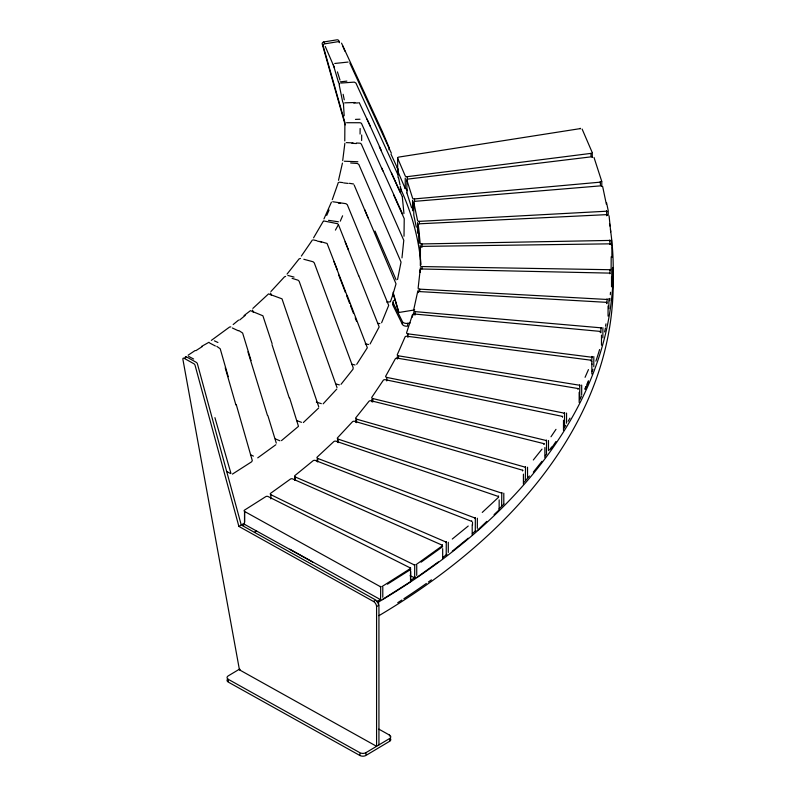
<?xml version="1.0" encoding="UTF-8"?>
<svg xmlns="http://www.w3.org/2000/svg" width="796" height="796" viewBox="0 0 796 796"><rect width="100%" height="100%" fill="white"/><g stroke="black" fill="none" stroke-linecap="round" stroke-linejoin="round"><path stroke-width="1.19" d="M564.414 413.701L564.583 412.825M610.144 243.835L610.144 244.352L610.144 243.835L422.089 246.372A1.701 0.985 0 0 0 420.427 247.347L420.338 265.575A1.701 0.985 0 0 0 421.989 266.56L610.015 269.715L610.015 270.232L610.064 269.346M344.877 124.335L344.767 140.962M607.099 298.749L607.03 303.744M591.886 364.548L591.896 361.653M611.129 268.73L611.189 256.78M360.081 134.066L360.12 128.524M361.643 140.524L361.683 134.982M472.496 525.081L472.516 522.146M607.288 214.602L607.288 215.119L607.288 214.602L419.86 223.775A1.701 0.985 0 0 0 418.298 224.82L420.149 243.009A1.701 0.985 0 0 0 421.9 243.934L609.905 240.432L609.955 240.949L609.885 240.064M600.98 328.539L601.03 327.654M601.388 185.786L415.223 201.308A1.701 0.985 0 0 0 413.781 202.403L417.552 220.492A1.701 0.985 0 0 0 419.402 221.358L606.681 211.209L606.731 211.726L606.652 210.84M546.285 441.054L546.514 440.188L546.474 453.441M591.816 357.344L591.935 356.459L591.766 361.613M579.607 385.762L579.767 384.886L579.737 398.139M600.094 331.385L600.094 331.912L600.094 331.385L414.408 314.022A1.701 0.985 0 0 0 412.457 314.818L406.597 332.718A1.701 0.985 0 0 0 407.91 333.862L591.816 357.235L591.866 356.628M600.413 182.672L600.323 181.856M607.03 299.465L419.691 289.147A1.701 0.985 0 0 1 418.139 288.112L420.169 269.914A1.701 0.985 0 0 1 421.93 268.998L609.895 273.118L609.895 273.645L609.895 273.118M475.003 518.544L475.341 517.708L475.282 530.952M592.274 152.703L592.274 157.2L592.294 156.703L408.219 179.05A1.701 0.985 0 0 0 406.895 180.185L406.895 192.861M445.909 542.534L446.287 541.708L446.218 554.951M380.379 587.199L380.786 586.393L380.448 586.871M600.98 328.44L601.06 327.654M564.374 413.592L564.613 412.825M546.285 440.705L546.424 440.347M342.698 160.603L344.857 143.3M525.29 467.361L525.43 467.003M475.023 518.196L475.212 517.858M606.542 302.341L606.542 302.858L606.542 302.341L419.363 291.575A1.701 0.985 0 0 0 417.502 292.43L413.552 310.52A1.701 0.985 0 0 0 414.985 311.614L601 327.823M445.939 542.185L446.148 541.857M564.573 426.089L564.513 412.995M333.265 64.615L338.36 81.938M338.519 180.294L342.439 163.1M397.552 279.505L401.045 262.103L358.837 164.474L357.354 163.469L350.648 162.981M604.612 331.932L605.467 327.982M401.98 257.874L403.781 240.332L361.344 144.086L360.24 143.21L356.469 143.021M392.557 295.664L390.428 301.784L386.747 302.102M392.458 295.973L396.02 283.854L364.628 209.517M332.29 199.647L338.36 182.403M404.01 236.253L404.229 218.671L393.483 194.612M580.234 128.614L398.866 157.071A1.701 0.985 0 0 0 397.662 158.255L397.662 170.931L405.283 188.811M590.572 360.15L590.572 360.668L590.572 360.15L407.074 336.25A1.701 0.985 0 0 0 405.055 336.977L397.303 354.638A1.701 0.985 0 0 0 398.488 355.832L579.568 385.234M313.584 237.825L323.405 221.029M323.962 218.9L331.415 202.154M326.728 215.398L329.066 210.025M340.27 221.169L342.608 215.796M381.622 322.728L388.697 305.385L347.285 204.681L345.922 203.676L332.758 201.746M585.07 377.324L588.453 369.603M585.07 389.483L588.453 381.752M578.015 388.528L578.015 389.045L578.015 388.528L397.403 358.18A1.701 0.985 0 0 0 395.304 358.827L385.692 376.19A1.701 0.985 0 0 0 386.756 377.413L564.374 413.174M335.415 230.104L338.32 224.82M318.659 408.01L303.346 422.547M501.659 492.873L501.5 493.47L501.798 492.724M562.473 416.398L562.473 416.925L562.473 416.398L385.423 379.732A1.701 0.985 0 0 0 383.264 380.299L371.822 397.284A1.701 0.985 0 0 0 372.757 398.547L372.757 402.07M356.707 364.329L367.324 347.762L347.295 295.734M301.366 256.053L312.38 240.014M550.981 436.775L555.986 429.342M550.981 448.934L555.986 441.501M525.549 466.854L525.28 479.869M414.587 564.782L414.338 565.349L414.736 564.643M343.424 103.49L344.19 115.748M544.006 443.67L544.006 444.198L544.006 443.67L371.175 400.806A1.701 0.985 0 0 0 368.956 401.303L355.742 417.85A1.701 0.985 0 0 0 356.538 419.144L356.538 422.666M188.105 355.205L195.06 350.568M341.026 384.319L352.996 369.215L353.195 367.752L314.261 262.869L313.077 261.755L303.833 259.277M287.048 274.103L299.107 258.879L300.51 258.411M533.32 459.988L541.986 449.133M533.32 472.147L541.986 461.282M370.12 343.942L379.175 326.907L358.737 275.595M336.778 389.065L323.156 403.831M388.916 149.738L389.334 148.126L382.458 131.828L341.544 43.153M211.328 340.399L229.556 327.056L230.79 326.858M522.673 470.247L522.673 470.764L522.673 470.247L354.717 421.343A1.701 0.985 0 0 0 352.449 421.761L337.504 437.81A1.701 0.985 0 0 0 338.161 439.133L338.161 442.656M339.603 83.65L339.205 84.963L342.588 101.48M270.929 291.495L284.461 276.839L285.615 276.401M501.649 505.997L501.769 492.714M498.565 496.007L498.565 496.535L336.111 441.263A1.701 0.985 0 0 0 333.813 441.591L317.186 457.083A1.701 0.985 0 0 0 317.694 458.426L317.694 461.949M252.879 308.4L268.521 293.893L282.003 298.828L318.738 406.756M482.257 512.425L498.614 497.182M477.341 530.385L486.804 521.39M494.067 514.614L498.614 510.385M471.769 520.873L471.769 521.39L315.425 460.486A1.701 0.985 0 0 0 313.097 460.735L294.858 475.61A1.701 0.985 0 0 0 295.226 476.963L295.226 480.486M275.834 444.745L257.735 457.869M233.178 324.539L238.571 320.091M244.064 315.564L250.441 310.659L262.899 315.783L272.103 343.673M239.696 319.972L245.198 315.445M281.476 440.626L298.48 426.348L289.684 398.1M452.277 539.041L468.227 526.027M452.277 551.2L468.227 538.186M442.387 544.743L442.387 545.26L292.749 478.933A1.701 0.985 0 0 0 290.391 479.102L270.61 493.311A1.701 0.985 0 0 0 270.829 494.674L270.829 498.893M416.228 564.543L442.178 545.907M421.054 562.195L442.675 546.663M416.726 577.458L438.347 561.926M414.656 577.886L414.716 564.633M244.601 522.047L244.601 511.48A1.701 0.985 0 0 1 244.521 510.117L265.774 496.634A1.701 0.985 0 0 1 268.143 496.555L410.517 568.045M201.468 346.469L209 342.26M195.876 350.668L202.284 346.559M232.432 474.108L251.645 461.789L252.292 460.576L236.233 404.487M244.531 523.032A635.596 366.956 0 0 1 241.248 524.992L238.88 526.405L195.08 365.334A1.701 0.995 59.1 0 0 193.925 363.772L184.085 358.28A1.701 0.995 59.1 0 0 182.891 359.324L239.447 669.834L376.578 746.31L376.578 606.671A4.259 2.497 59.1 0 0 373.513 601.487L238.88 526.405M382.309 586.363L410.189 568.682M387.433 584.194L410.666 569.458M382.309 599.567L410.189 581.886M289.853 549.22L380.578 599.677L380.707 586.453M185.259 357.573L186.055 357.105M239.715 669.018L228.243 675.874A4.259 2.458 0 0 0 228.343 679.356L228.343 681.207M239.447 669.834L240.034 669.476M373.513 601.487L375.085 600.552M377.364 606.204L378.936 605.089L378.936 744.897M228.343 679.356L359.921 752.727A4.259 2.458 0 0 0 365.931 752.668L389.582 738.539A4.259 2.458 0 0 0 389.473 735.066L378.866 729.146M390.398 738.598A4.259 2.458 0 0 1 389.582 741.315L365.931 755.454A4.259 2.458 0 0 1 359.921 755.513L228.343 682.132A4.259 2.458 0 0 1 227.367 679.426M610.433 229.556A827.034 477.481 0 0 1 378.578 601.995L378.578 605.268A4.259 2.497 59.1 0 0 377.354 602.005L375.881 600.075L242.472 525.668A637.298 367.941 0 0 0 244.601 524.405M394.567 300.142A4.259 2.458 0 0 0 393.075 302.769L402.448 321.654A4.259 2.458 0 0 0 407.711 323.345L410.149 322.937M345.185 124.873L322.201 43.919A1.701 1.333 -26 0 1 323.793 41.959L336.977 39.82A1.701 1.333 -26 0 1 338.509 40.477L338.817 41.113M393.174 293.933L398.826 312.49L414.726 309.913M397.662 158.255L405.244 175.946A1.701 0.985 0 0 0 407.263 176.672L590.98 153.379L590.98 155.926M348.121 62.058L334.758 63.471M340.22 81.839L346.897 81.132M406.895 180.185L412.577 198.114A1.701 0.985 0 0 0 414.517 198.91L600.373 182.155L600.373 184.702M340.797 83.063L354.29 82.127L355.911 83.043L397.891 174.652M354.907 102.515L344.748 102.833M353.752 103.062L358.27 102.913M355.464 119.38L359.981 119.231M346.578 122.713L360.16 122.743L361.434 123.29L382.886 170.951M353.076 142.892L346.29 142.613M351.971 143.36L356.489 143.529M344.3 161.23L357.862 161.747M349.414 183.329L353.494 183.966M343.683 182.931L348.131 183.418M339.365 182.204L342.738 182.592M338.39 203.089L340.579 203.408M328.529 220.333L338.4 221.786M377.682 323.275L379.911 323.614M324.081 221.009L337.793 223.756M365.294 343.882L368.588 344.509M319.773 241.377L327.076 243.447L337.325 269.864M317.335 241.089L321.554 242.044M313.375 239.924L316.609 240.661M351.822 364.22L355.056 364.956M372.757 398.547L546.245 440.516M287.873 275.446L294.032 277.098M336.201 384.04L339.375 384.886M356.538 419.144L525.241 467.172M292.082 278.341L298.062 280.202L299.157 281.257L337.016 387.612M316.34 402.099L321.315 403.652M338.161 439.133L501.45 493.032M296.679 420.587L301.485 422.318M317.694 458.426L474.963 518.007M275.316 438.894L279.923 440.785M295.226 476.963L445.879 541.996M239.019 330.648L242.631 333.046L251.048 360.568M232.333 327.982L238.382 330.808M214.403 340.857L217.925 342.499M250.451 454.725L253.417 456.108M270.829 494.674L414.298 564.911M410.069 575.747L414.338 577.607M216.811 346.35L220.213 348.777L228.233 376.677M209.557 342.947L215.368 345.991M188.622 356.359L193.627 359.016M226.462 471.381L230.631 473.59M244.601 511.48L380.349 586.662M244.73 524.455L312.609 562.046M377.354 602.005L377.354 601.308L378.578 601.995M359.235 102.624L370.399 126.514M594.005 157.429L601.736 181.339M582.115 129.061L592.224 152.514M407.711 326.121A4.259 2.458 0 0 1 402.448 324.44L393.075 305.545A4.259 2.458 0 0 1 393.443 303.684M397.154 167.608L398.07 169.498L398.07 177.607M323.793 41.959L324.101 42.586M324.261 42.904L324.569 43.531M338.509 40.477L339.544 42.715M390.995 154.155L398.07 169.498M334.499 67.859L325.246 46.427M349.812 63.033L391.343 153.16M338.409 82.088L339.404 84.227M342.718 101.908L343.713 104.067M379.284 146.663L400.298 192.542M391.542 173.07L402.189 196.463M366.986 119.002L381.085 150.036M381.592 167.777L402.736 214.333M375.015 231.049L396.119 279.854M342.678 45.85L344.947 51.233M354.15 184.99L368.11 218.024M338.35 224.452L348.558 250.083M345.106 241.825L358.678 275.844M333.912 261.486L347.205 295.983M338.748 275.137L345.444 292.51M346.559 295.386L349.593 303.266M350.459 305.515L353.494 313.385M355.195 317.813L356.528 321.256M590.98 153.379L591 153.548M270.6 293.057L271.416 295.376M252.531 310.052L253.327 312.39M272.013 344.648L289.217 397.891M406.935 193.05L411.631 207.806M337.434 71.879L339.991 80.068M267.874 415.602L276.282 443.113M247.944 351.832L267.446 415.373M225.218 367.832L235.885 404.905M214.92 417.661L230.92 473.282M345.086 123.191L323.126 45.81A1.701 1.333 -26 0 1 324.718 43.85L337.892 41.71A1.701 1.333 -26 0 1 339.434 42.377M393.085 292.251L398.826 312.49M241.248 524.992L197.438 363.921A1.701 0.995 59.1 0 0 196.294 362.359L186.443 356.867A1.701 0.995 59.1 0 0 185.249 357.901M600.274 181.786L600.413 182.573M609.079 215.845L610.741 231.954M606.562 202.721L608.214 210.632L608.214 215.139M602.632 186.413L606.343 204.224M416.298 227.139L413.781 215.079L413.781 202.403M400.279 186.105L401.413 191.607M398.617 178.085L399.97 184.692M343.136 94.306L344.26 99.818M418.915 243.556L418.298 224.82M402.308 196.911L403.95 213.517M611.885 247.367L611.885 257.496M611.766 269.257L611.766 279.386M611.547 239.914L611.547 245.994M611.527 276.71L611.527 286.839M609.905 240.432L609.905 242.979M610.015 269.715L610.015 272.262M608.88 298.55L608.88 308.679M608.064 305.992L608.064 316.121M606.681 211.209L606.681 215.776M602.88 327.683L602.88 337.812M601.786 181.528L601.786 186.025M601.487 335.086L601.487 345.215M601.328 185.518L601.328 186.035M600.93 328.012L600.93 332.808M593.806 356.558L593.806 366.687M592.294 156.703L592.294 157.22M591.846 363.901L591.846 374.03M581.677 385.055L581.677 395.184M580.224 128.256L580.224 128.773M579.16 392.319L579.16 402.448M566.553 413.064L566.553 423.193M563.488 420.228L563.488 430.357M548.484 440.486L548.484 450.626M544.882 447.531L544.882 457.67M527.539 467.222L527.539 477.361M523.41 474.137L523.41 484.267M503.798 493.172L503.798 503.301M499.152 499.918L499.152 510.057M477.341 518.226L477.341 528.355M472.207 524.803L472.207 534.932M448.287 542.295L448.287 552.434M442.675 548.683L442.675 558.822M421.989 266.56L421.989 268.909M421.9 243.934L421.9 247.456M420.427 247.347L420.427 260.033M420.338 267.695L420.338 272.391M420.169 269.914L420.169 272.222M420.149 245.128L420.149 255.695M419.691 289.147L419.691 291.495M419.402 221.358L419.402 223.706M418.139 290.222L418.139 292.57M417.552 222.611L417.552 233.178M416.726 565.299L416.726 575.428M414.985 311.614L414.985 315.136M414.517 198.91L414.517 201.259M413.552 312.629L413.552 314.977M412.577 200.224L412.577 210.791M412.457 314.818L412.457 317.116M410.666 571.478L410.666 581.607M410.517 567.528L410.517 580.204M407.91 333.862L407.91 337.385M407.711 323.345L407.711 325.196M407.263 176.672L407.263 179.02M405.244 178.065L405.244 188.632M402.448 322.589L402.448 324.44M398.488 355.832L398.488 358.18M397.303 356.757L397.303 359.105M393.075 302.769L393.075 304.619M389.582 739.464L389.582 741.315M389.473 735.066L389.473 735.992M386.756 377.413L386.756 380.936M382.786 587.14L382.786 597.269M371.822 399.403L371.822 401.751M365.931 752.668L365.931 754.528M359.921 753.663L359.921 755.513M355.742 419.97L355.742 422.318M337.504 439.919L337.504 442.268M317.186 459.202L317.186 461.551M294.858 477.719L294.858 480.068M244.521 512.226L244.521 522.793M406.398 188.553A635.596 366.956 0 0 1 407.263 190.811M418.905 233.905A635.596 366.956 0 0 1 419.283 236.273M400.189 187.856A635.596 366.956 0 0 1 421.004 264.521M256.571 530.942A637.298 367.941 0 0 1 254.431 532.285M610.522 292.271A825.333 476.505 0 0 1 610.303 294.709M609.935 298.361A825.333 476.505 0 0 1 609.666 300.788M605.995 323.853A825.333 476.505 0 0 1 605.517 326.201M599.597 349.534A825.333 476.505 0 0 1 595.886 361.135M592.98 369.235A825.333 476.505 0 0 1 592.115 371.543M588.423 380.757A825.333 476.505 0 0 1 586.96 384.199M585.956 386.488A825.333 476.505 0 0 1 584.97 388.697M581.378 396.398A825.333 476.505 0 0 1 579.777 399.691M569.926 418.169A825.333 476.505 0 0 1 568.125 421.293M565.658 425.442A825.333 476.505 0 0 1 563.757 428.546M551.618 447.024A825.333 476.505 0 0 1 549.548 449.959M546.743 453.859A825.333 476.505 0 0 1 545.31 455.81M529.41 476.008A825.333 476.505 0 0 1 523.977 482.376M504.087 503.878A825.333 476.505 0 0 1 499.042 508.952M475.899 530.504A825.333 476.505 0 0 1 472.327 533.618M447.053 554.235A825.333 476.505 0 0 1 443.213 557.18M415.552 577.06A825.333 476.505 0 0 1 411.442 579.836M380.637 599.358A825.333 476.505 0 0 1 377.354 601.308M609.517 223.636A827.034 477.481 0 0 1 609.905 226.004M612.811 267.466A827.034 477.481 0 0 1 378.936 615.676M431.382 579.846A825.333 476.505 0 0 1 428.377 582.005M426.367 583.438A825.333 476.505 0 0 1 403.9 598.711M401.861 600.035A825.333 476.505 0 0 1 397.741 602.681"/></g></svg>
